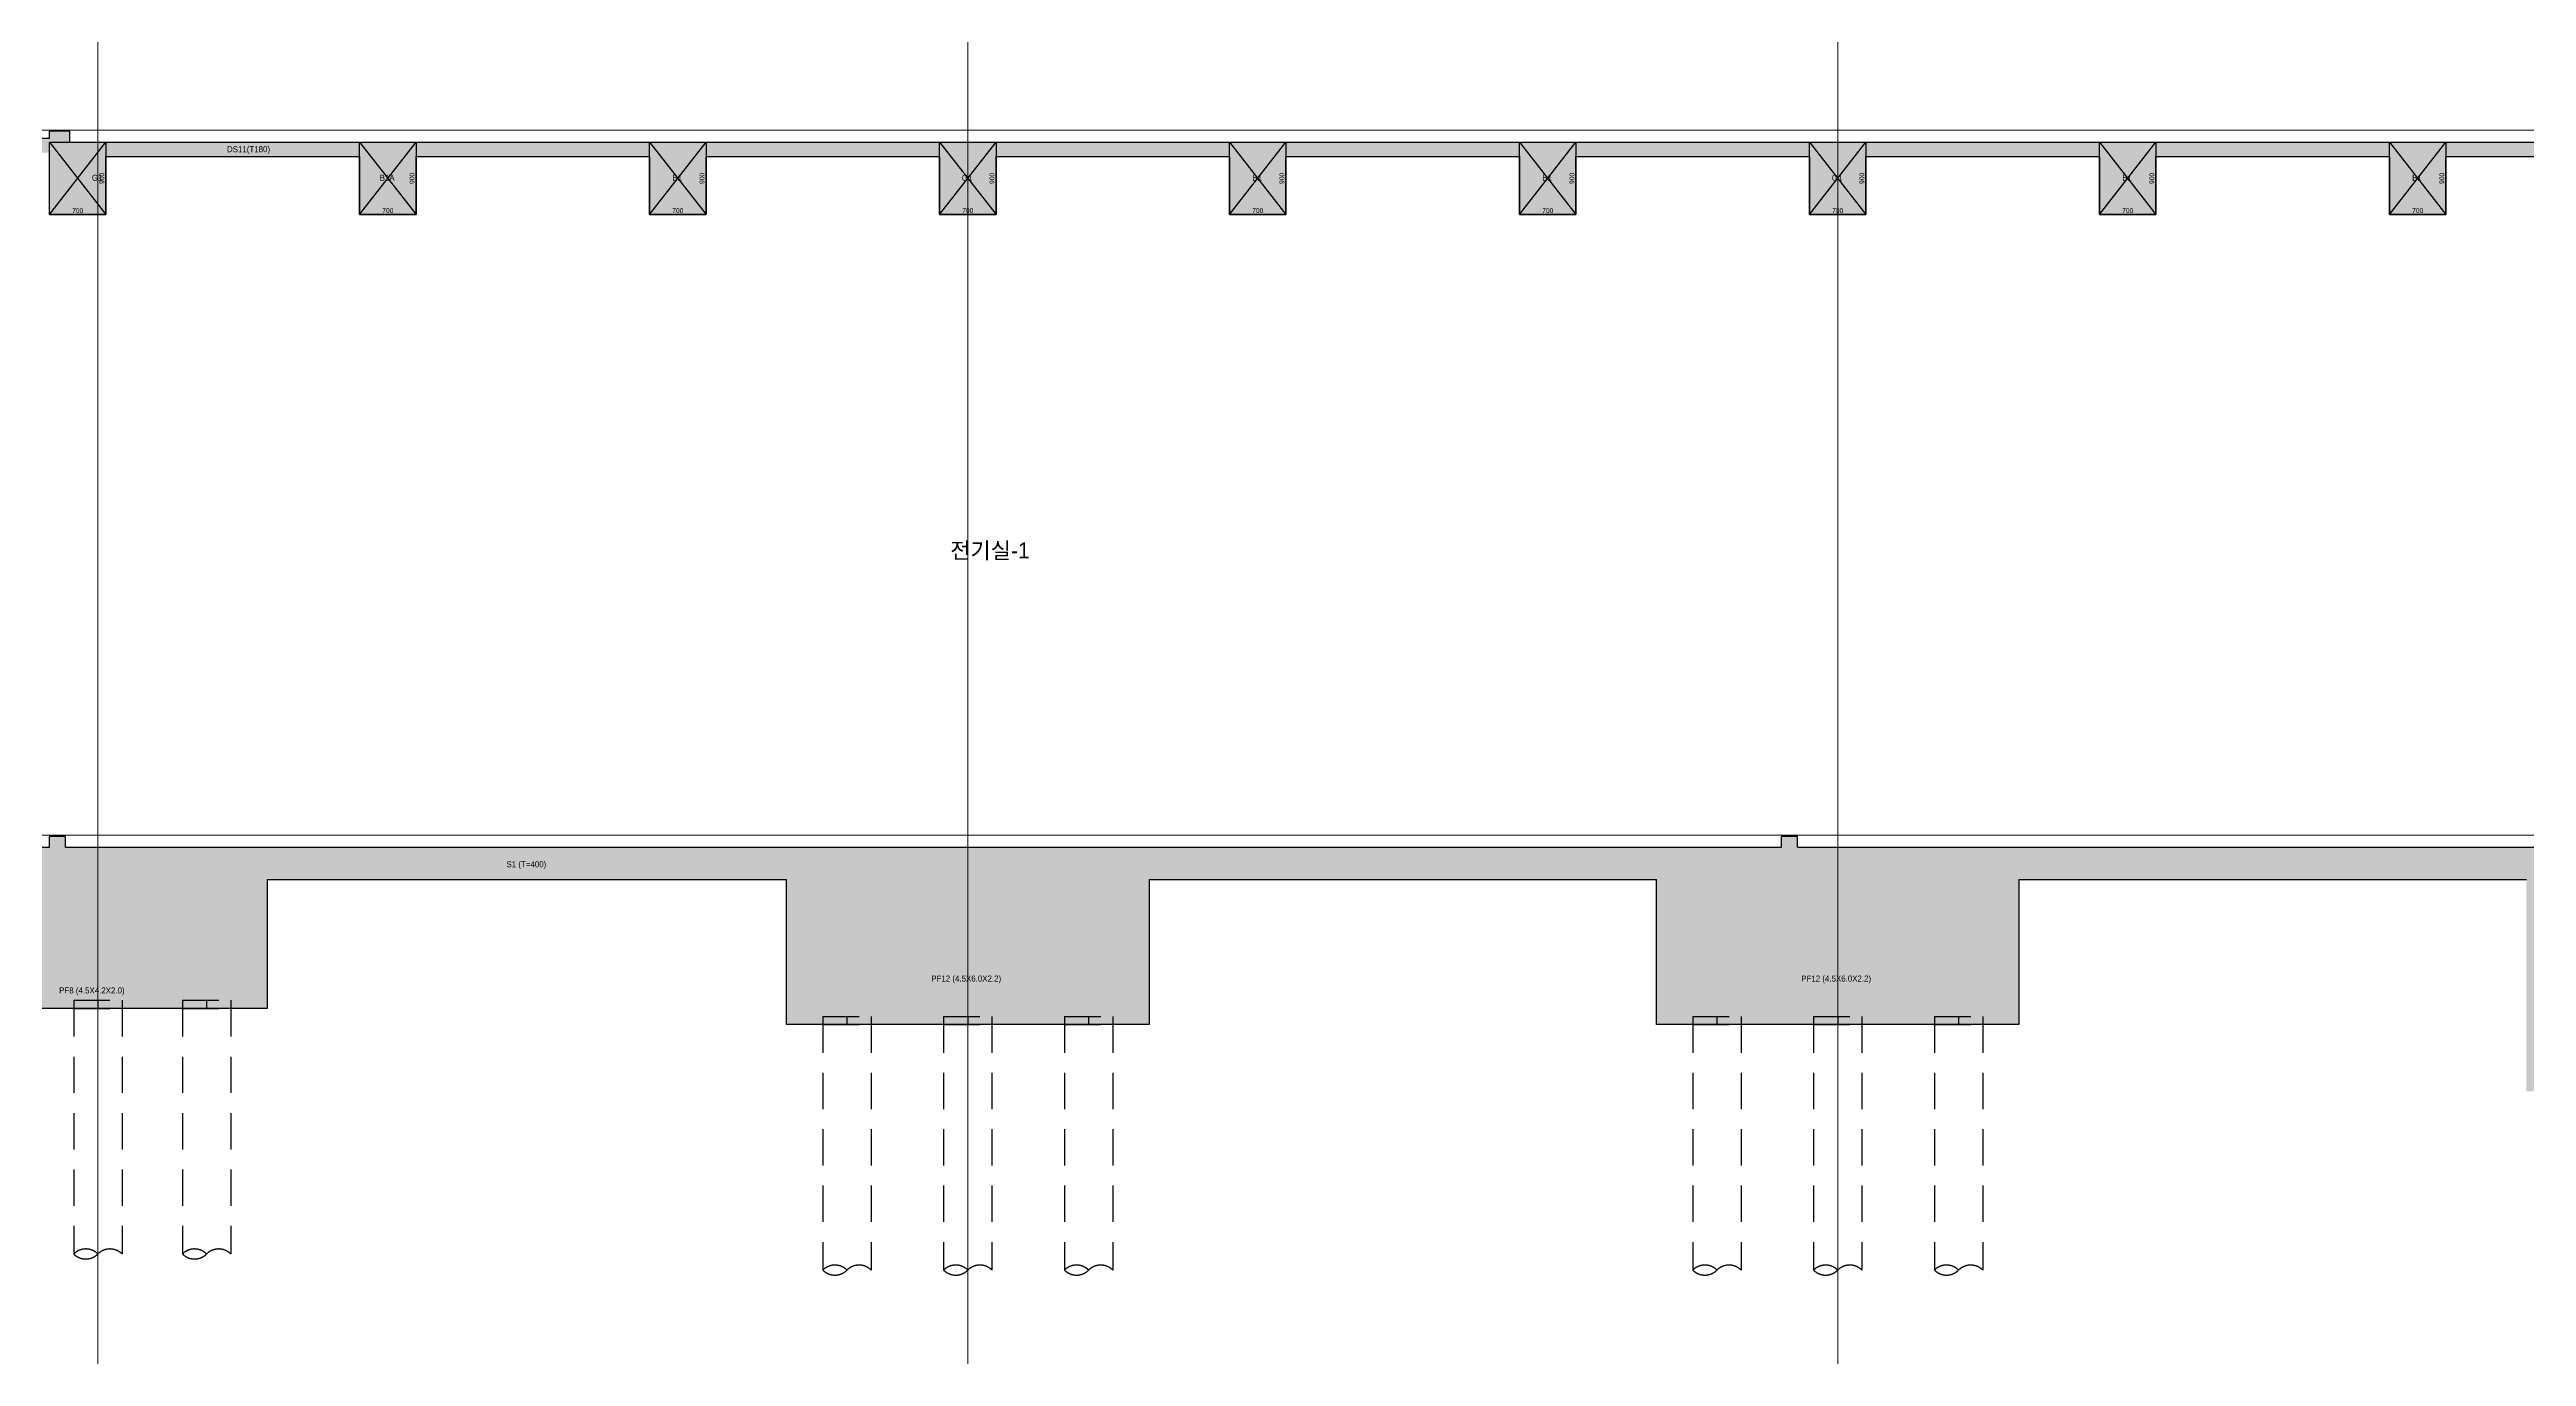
# Model space of a CAD drawing. Header units: millimetres. Extents: x 0 to 841000, y -242618 to -87908.
# Drawn here: x 294861 to 325611, y -207949 to -191731 of the extents above; entities that cross this region are included whole.
import ezdxf
from ezdxf.enums import TextEntityAlignment as Align

# ---------------------------------------------------------------- set-up
doc = ezdxf.new("R2010")
doc.units = ezdxf.units.MM
doc.header["$LTSCALE"] = 250
doc.linetypes.add('HID', pattern=[2.8, 1.8, -1])
doc.linetypes.add('HIDDEN', pattern=[9.525, 6.35, -3.175])
doc.layers.get('Defpoints').update_dxf_attribs({"color": 151})
for name, color, linetype in [('A-CON', 2, 'Continuous'), ('구조SOLID', 253, 'Continuous'), ('기초', 5, 'HIDDEN')]:
    doc.layers.add(name, color=color, linetype=linetype)
for name, color, linetype, plot in [('AS-HIDLINE', 205, 'Continuous', False), ('NO-TEXT', 150, 'Continuous', False), ('NOPLOT', 191, 'Continuous', False)]:
    doc.layers.add(name, color=color, linetype=linetype, plot=plot)
doc.layers.add('CEN', color=1, linetype='Continuous', lineweight=9)
doc.styles.add('Gdim', font='Dotum.ttf')
doc.dimstyles.new('G-Xdim', dxfattribs={"dimscale": 30, "dimtxt": 2, "dimasz": 1, "dimexe": 1.2, "dimexo": 1.2, "dimgap": 0, "dimtad": 1, "dimdec": 1, "dimdsep": 46, "dimlunit": 6, "dimtxsty": 'Gdim', "dimcen": 1, "dimse1": 1, "dimse2": 1, "dimsd1": 1, "dimsd2": 1, "dimclrd": 1, "dimclre": 1, "dimclrt": 256, "dimadec": 0, "dimazin": 0, "dimtfac": 1, "dimtdec": 1, "dimtix": 1, "dimtmove": 2, "dimatfit": 1, "dimfxl": 2, "dimtolj": 1, "dimlwd": -1, "dimlwe": -1, "dimarcsym": 0})

# ---------------------------------------------------------------- blocks, each defined once
blk = doc.blocks.new('*D611')
at = {"layer": 'Defpoints', "color": 0, "linetype": 'Continuous', "transparency": 16777216}
for p in [(-400, -900), (300, -880), (300, -900)]:
    blk.add_point(p, dxfattribs=at)
at = {"layer": 'AS-HIDLINE', "linetype": 'Continuous', "transparency": 16777216, "insert": (-50, -850), "char_height": 60, "attachment_point": 5, "style": 'Gdim'}
blk.add_mtext('\\A1;700', dxfattribs=at)
blk = doc.blocks.new('*D612')
at = {"layer": 'Defpoints', "color": 0, "linetype": 'Continuous', "transparency": 16777216}
for p in [(300, 0), (280, 0), (300, -900)]:
    blk.add_point(p, dxfattribs=at)
at = {"layer": 'AS-HIDLINE', "linetype": 'Continuous', "transparency": 16777216, "insert": (250, -450), "char_height": 60, "attachment_point": 5, "rotation": 90, "style": 'Gdim'}
blk.add_mtext('\\A1;900', dxfattribs=at)
blk = doc.blocks.new('*D561')
at = {"layer": 'Defpoints', "color": 0, "linetype": 'Continuous', "transparency": 16777216}
for p in [(-400, -900), (300, -880), (300, -900)]:
    blk.add_point(p, dxfattribs=at)
at = {"layer": 'AS-HIDLINE', "linetype": 'Continuous', "transparency": 16777216, "insert": (-50, -850), "char_height": 60, "attachment_point": 5, "style": 'Gdim'}
blk.add_mtext('\\A1;700', dxfattribs=at)
blk = doc.blocks.new('*D562')
at = {"layer": 'Defpoints', "color": 0, "linetype": 'Continuous', "transparency": 16777216}
for p in [(300, 0), (280, 0), (300, -900)]:
    blk.add_point(p, dxfattribs=at)
at = {"layer": 'AS-HIDLINE', "linetype": 'Continuous', "transparency": 16777216, "insert": (250, -450), "char_height": 60, "attachment_point": 5, "rotation": 90, "style": 'Gdim'}
blk.add_mtext('\\A1;900', dxfattribs=at)
blk = doc.blocks.new('*D563')
at = {"layer": 'Defpoints', "color": 0, "linetype": 'Continuous', "transparency": 16777216}
for p in [(-400, -900), (300, -880), (300, -900)]:
    blk.add_point(p, dxfattribs=at)
at = {"layer": 'AS-HIDLINE', "linetype": 'Continuous', "transparency": 16777216, "insert": (-50, -850), "char_height": 60, "attachment_point": 5, "style": 'Gdim'}
blk.add_mtext('\\A1;700', dxfattribs=at)
blk = doc.blocks.new('*D564')
at = {"layer": 'Defpoints', "color": 0, "linetype": 'Continuous', "transparency": 16777216}
for p in [(300, 0), (280, 0), (300, -900)]:
    blk.add_point(p, dxfattribs=at)
at = {"layer": 'AS-HIDLINE', "linetype": 'Continuous', "transparency": 16777216, "insert": (250, -450), "char_height": 60, "attachment_point": 5, "rotation": 90, "style": 'Gdim'}
blk.add_mtext('\\A1;900', dxfattribs=at)
blk = doc.blocks.new('*D605')
at = {"layer": 'Defpoints', "color": 0, "linetype": 'Continuous', "transparency": 16777216}
for p in [(-400, -900), (300, -880), (300, -900)]:
    blk.add_point(p, dxfattribs=at)
at = {"layer": 'AS-HIDLINE', "linetype": 'Continuous', "transparency": 16777216, "insert": (-50, -850), "char_height": 60, "attachment_point": 5, "style": 'Gdim'}
blk.add_mtext('\\A1;700', dxfattribs=at)
blk = doc.blocks.new('*D606')
at = {"layer": 'Defpoints', "color": 0, "linetype": 'Continuous', "transparency": 16777216}
for p in [(300, 0), (280, 0), (300, -900)]:
    blk.add_point(p, dxfattribs=at)
at = {"layer": 'AS-HIDLINE', "linetype": 'Continuous', "transparency": 16777216, "insert": (250, -450), "char_height": 60, "attachment_point": 5, "rotation": 90, "style": 'Gdim'}
blk.add_mtext('\\A1;900', dxfattribs=at)
blk = doc.blocks.new('*D607')
at = {"layer": 'Defpoints', "color": 0, "linetype": 'Continuous', "transparency": 16777216}
for p in [(-400, -900), (300, -880), (300, -900)]:
    blk.add_point(p, dxfattribs=at)
at = {"layer": 'AS-HIDLINE', "linetype": 'Continuous', "transparency": 16777216, "insert": (-50, -850), "char_height": 60, "attachment_point": 5, "style": 'Gdim'}
blk.add_mtext('\\A1;700', dxfattribs=at)
blk = doc.blocks.new('*D608')
at = {"layer": 'Defpoints', "color": 0, "linetype": 'Continuous', "transparency": 16777216}
for p in [(300, 0), (280, 0), (300, -900)]:
    blk.add_point(p, dxfattribs=at)
at = {"layer": 'AS-HIDLINE', "linetype": 'Continuous', "transparency": 16777216, "insert": (250, -450), "char_height": 60, "attachment_point": 5, "rotation": 90, "style": 'Gdim'}
blk.add_mtext('\\A1;900', dxfattribs=at)
blk = doc.blocks.new('*D597')
at = {"layer": 'Defpoints', "color": 0, "linetype": 'Continuous', "transparency": 16777216}
for p in [(-400, -900), (300, -880), (300, -900)]:
    blk.add_point(p, dxfattribs=at)
at = {"layer": 'AS-HIDLINE', "linetype": 'Continuous', "transparency": 16777216, "insert": (-50, -850), "char_height": 60, "attachment_point": 5, "style": 'Gdim'}
blk.add_mtext('\\A1;700', dxfattribs=at)
blk = doc.blocks.new('*D598')
at = {"layer": 'Defpoints', "color": 0, "linetype": 'Continuous', "transparency": 16777216}
for p in [(300, 0), (280, 0), (300, -900)]:
    blk.add_point(p, dxfattribs=at)
at = {"layer": 'AS-HIDLINE', "linetype": 'Continuous', "transparency": 16777216, "insert": (250, -450), "char_height": 60, "attachment_point": 5, "rotation": 90, "style": 'Gdim'}
blk.add_mtext('\\A1;900', dxfattribs=at)
blk = doc.blocks.new('*D599')
at = {"layer": 'Defpoints', "color": 0, "linetype": 'Continuous', "transparency": 16777216}
for p in [(-400, -900), (300, -880), (300, -900)]:
    blk.add_point(p, dxfattribs=at)
at = {"layer": 'AS-HIDLINE', "linetype": 'Continuous', "transparency": 16777216, "insert": (-50, -850), "char_height": 60, "attachment_point": 5, "style": 'Gdim'}
blk.add_mtext('\\A1;700', dxfattribs=at)
blk = doc.blocks.new('*D600')
at = {"layer": 'Defpoints', "color": 0, "linetype": 'Continuous', "transparency": 16777216}
for p in [(300, 0), (280, 0), (300, -900)]:
    blk.add_point(p, dxfattribs=at)
at = {"layer": 'AS-HIDLINE', "linetype": 'Continuous', "transparency": 16777216, "insert": (250, -450), "char_height": 60, "attachment_point": 5, "rotation": 90, "style": 'Gdim'}
blk.add_mtext('\\A1;900', dxfattribs=at)
blk = doc.blocks.new('*D601')
at = {"layer": 'Defpoints', "color": 0, "linetype": 'Continuous', "transparency": 16777216}
for p in [(-400, -900), (300, -880), (300, -900)]:
    blk.add_point(p, dxfattribs=at)
at = {"layer": 'AS-HIDLINE', "linetype": 'Continuous', "transparency": 16777216, "insert": (-50, -850), "char_height": 60, "attachment_point": 5, "style": 'Gdim'}
blk.add_mtext('\\A1;700', dxfattribs=at)
blk = doc.blocks.new('*D602')
at = {"layer": 'Defpoints', "color": 0, "linetype": 'Continuous', "transparency": 16777216}
for p in [(300, 0), (280, 0), (300, -900)]:
    blk.add_point(p, dxfattribs=at)
at = {"layer": 'AS-HIDLINE', "linetype": 'Continuous', "transparency": 16777216, "insert": (250, -450), "char_height": 60, "attachment_point": 5, "rotation": 90, "style": 'Gdim'}
blk.add_mtext('\\A1;900', dxfattribs=at)
blk = doc.blocks.new('*D591')
at = {"layer": 'Defpoints', "color": 0, "linetype": 'Continuous', "transparency": 16777216}
for p in [(-400, -900), (300, -880), (300, -900)]:
    blk.add_point(p, dxfattribs=at)
at = {"layer": 'AS-HIDLINE', "linetype": 'Continuous', "transparency": 16777216, "insert": (-50, -850), "char_height": 60, "attachment_point": 5, "style": 'Gdim'}
blk.add_mtext('\\A1;700', dxfattribs=at)
blk = doc.blocks.new('*D592')
at = {"layer": 'Defpoints', "color": 0, "linetype": 'Continuous', "transparency": 16777216}
for p in [(300, 0), (280, 0), (300, -900)]:
    blk.add_point(p, dxfattribs=at)
at = {"layer": 'AS-HIDLINE', "linetype": 'Continuous', "transparency": 16777216, "insert": (250, -450), "char_height": 60, "attachment_point": 5, "rotation": 90, "style": 'Gdim'}
blk.add_mtext('\\A1;900', dxfattribs=at)
blk = doc.blocks.new('파일')
at = {"layer": 'NOPLOT', "linetype": 'HID'}
blk.add_line((71, 790, 0), (671, 790, 0), dxfattribs=at)
at = {"layer": 'NOPLOT'}
blk.add_line((371, 890, 0), (371, 790, 0), dxfattribs=at)
at = {"layer": '기초', "linetype": 'HID'}
for p, q in [((71, 890, 0), (671, 890, 0)), ((71, 890, 0), (71, -2258, 0)), ((671, 890, 0), (671, -2258, 0))]:
    blk.add_line(p, q, dxfattribs=at)
for centre, start, end in [((221, -2408, 0), 45, 135), ((221, -2108, 0), 225, 315), ((521, -2408, 0), 45, 135)]:
    blk.add_arc(centre, 212, start, end, dxfattribs=at)
blk = doc.blocks.new('*U253')
at = {"layer": 'AS-HIDLINE', "linetype": 'Continuous'}
for p, q in [((-400, -900), (300, 0)), ((-400, 0), (300, -900))]:
    blk.add_line(p, q, dxfattribs=at)
blk.add_lwpolyline([(-400, -900), (-400, 0), (300, 0), (300, -900)], close=True, dxfattribs=at)
dim = blk.add_linear_dim(base=(280.13, 0), p1=(300, -900), p2=(300, 0), angle=90, dimstyle='G-Xdim', override={"dimtxsty": 'Gdim'}, dxfattribs=at)
dim.commit()
dim.dimension.update_dxf_attribs({"geometry": '*D612', "text_midpoint": (250.09, -450)})
dim = blk.add_linear_dim(base=(300, -880.06), p1=(-400, -900), p2=(300, -900), dimstyle='G-Xdim', override={"dimtxsty": 'Gdim'}, dxfattribs=at)
dim.commit()
dim.dimension.update_dxf_attribs({"geometry": '*D611', "text_midpoint": (-50, -850.02)})
blk = doc.blocks.new('*U228')
at = {"layer": 'AS-HIDLINE', "linetype": 'Continuous'}
for p, q in [((-400, -900), (300, 0)), ((-400, 0), (300, -900))]:
    blk.add_line(p, q, dxfattribs=at)
blk.add_lwpolyline([(-400, -900), (-400, 0), (300, 0), (300, -900)], close=True, dxfattribs=at)
dim = blk.add_linear_dim(base=(280.13, 0), p1=(300, -900), p2=(300, 0), angle=90, dimstyle='G-Xdim', override={"dimtxsty": 'Gdim'}, dxfattribs=at)
dim.commit()
dim.dimension.update_dxf_attribs({"geometry": '*D562', "text_midpoint": (250.09, -450)})
dim = blk.add_linear_dim(base=(300, -880.06), p1=(-400, -900), p2=(300, -900), dimstyle='G-Xdim', override={"dimtxsty": 'Gdim'}, dxfattribs=at)
dim.commit()
dim.dimension.update_dxf_attribs({"geometry": '*D561', "text_midpoint": (-50, -850.02)})
blk = doc.blocks.new('*U229')
at = {"layer": 'AS-HIDLINE', "linetype": 'Continuous'}
for p, q in [((-400, -900), (300, 0)), ((-400, 0), (300, -900))]:
    blk.add_line(p, q, dxfattribs=at)
blk.add_lwpolyline([(-400, -900), (-400, 0), (300, 0), (300, -900)], close=True, dxfattribs=at)
dim = blk.add_linear_dim(base=(280.13, 0), p1=(300, -900), p2=(300, 0), angle=90, dimstyle='G-Xdim', override={"dimtxsty": 'Gdim'}, dxfattribs=at)
dim.commit()
dim.dimension.update_dxf_attribs({"geometry": '*D564', "text_midpoint": (250.09, -450)})
dim = blk.add_linear_dim(base=(300, -880.06), p1=(-400, -900), p2=(300, -900), dimstyle='G-Xdim', override={"dimtxsty": 'Gdim'}, dxfattribs=at)
dim.commit()
dim.dimension.update_dxf_attribs({"geometry": '*D563', "text_midpoint": (-50, -850.02)})
blk = doc.blocks.new('*U250')
at = {"layer": 'AS-HIDLINE', "linetype": 'Continuous'}
for p, q in [((-400, -900), (300, 0)), ((-400, 0), (300, -900))]:
    blk.add_line(p, q, dxfattribs=at)
blk.add_lwpolyline([(-400, -900), (-400, 0), (300, 0), (300, -900)], close=True, dxfattribs=at)
dim = blk.add_linear_dim(base=(280.13, 0), p1=(300, -900), p2=(300, 0), angle=90, dimstyle='G-Xdim', override={"dimtxsty": 'Gdim'}, dxfattribs=at)
dim.commit()
dim.dimension.update_dxf_attribs({"geometry": '*D606', "text_midpoint": (250.09, -450)})
dim = blk.add_linear_dim(base=(300, -880.06), p1=(-400, -900), p2=(300, -900), dimstyle='G-Xdim', override={"dimtxsty": 'Gdim'}, dxfattribs=at)
dim.commit()
dim.dimension.update_dxf_attribs({"geometry": '*D605', "text_midpoint": (-50, -850.02)})
blk = doc.blocks.new('*U251')
at = {"layer": 'AS-HIDLINE', "linetype": 'Continuous'}
for p, q in [((-400, -900), (300, 0)), ((-400, 0), (300, -900))]:
    blk.add_line(p, q, dxfattribs=at)
blk.add_lwpolyline([(-400, -900), (-400, 0), (300, 0), (300, -900)], close=True, dxfattribs=at)
dim = blk.add_linear_dim(base=(280.13, 0), p1=(300, -900), p2=(300, 0), angle=90, dimstyle='G-Xdim', override={"dimtxsty": 'Gdim'}, dxfattribs=at)
dim.commit()
dim.dimension.update_dxf_attribs({"geometry": '*D608', "text_midpoint": (250.09, -450)})
dim = blk.add_linear_dim(base=(300, -880.06), p1=(-400, -900), p2=(300, -900), dimstyle='G-Xdim', override={"dimtxsty": 'Gdim'}, dxfattribs=at)
dim.commit()
dim.dimension.update_dxf_attribs({"geometry": '*D607', "text_midpoint": (-50, -850.02)})
blk = doc.blocks.new('*U246')
at = {"layer": 'AS-HIDLINE', "linetype": 'Continuous'}
for p, q in [((-400, -900), (300, 0)), ((-400, 0), (300, -900))]:
    blk.add_line(p, q, dxfattribs=at)
blk.add_lwpolyline([(-400, -900), (-400, 0), (300, 0), (300, -900)], close=True, dxfattribs=at)
dim = blk.add_linear_dim(base=(280.13, 0), p1=(300, -900), p2=(300, 0), angle=90, dimstyle='G-Xdim', override={"dimtxsty": 'Gdim'}, dxfattribs=at)
dim.commit()
dim.dimension.update_dxf_attribs({"geometry": '*D598', "text_midpoint": (250.09, -450)})
dim = blk.add_linear_dim(base=(300, -880.06), p1=(-400, -900), p2=(300, -900), dimstyle='G-Xdim', override={"dimtxsty": 'Gdim'}, dxfattribs=at)
dim.commit()
dim.dimension.update_dxf_attribs({"geometry": '*D597', "text_midpoint": (-50, -850.02)})
blk = doc.blocks.new('*U247')
at = {"layer": 'AS-HIDLINE', "linetype": 'Continuous'}
for p, q in [((-400, -900), (300, 0)), ((-400, 0), (300, -900))]:
    blk.add_line(p, q, dxfattribs=at)
blk.add_lwpolyline([(-400, -900), (-400, 0), (300, 0), (300, -900)], close=True, dxfattribs=at)
dim = blk.add_linear_dim(base=(280.13, 0), p1=(300, -900), p2=(300, 0), angle=90, dimstyle='G-Xdim', override={"dimtxsty": 'Gdim'}, dxfattribs=at)
dim.commit()
dim.dimension.update_dxf_attribs({"geometry": '*D600', "text_midpoint": (250.09, -450)})
dim = blk.add_linear_dim(base=(300, -880.06), p1=(-400, -900), p2=(300, -900), dimstyle='G-Xdim', override={"dimtxsty": 'Gdim'}, dxfattribs=at)
dim.commit()
dim.dimension.update_dxf_attribs({"geometry": '*D599', "text_midpoint": (-50, -850.02)})
blk = doc.blocks.new('*U248')
at = {"layer": 'AS-HIDLINE', "linetype": 'Continuous'}
for p, q in [((-400, -900), (300, 0)), ((-400, 0), (300, -900))]:
    blk.add_line(p, q, dxfattribs=at)
blk.add_lwpolyline([(-400, -900), (-400, 0), (300, 0), (300, -900)], close=True, dxfattribs=at)
dim = blk.add_linear_dim(base=(280.13, 0), p1=(300, -900), p2=(300, 0), angle=90, dimstyle='G-Xdim', override={"dimtxsty": 'Gdim'}, dxfattribs=at)
dim.commit()
dim.dimension.update_dxf_attribs({"geometry": '*D602', "text_midpoint": (250.09, -450)})
dim = blk.add_linear_dim(base=(300, -880.06), p1=(-400, -900), p2=(300, -900), dimstyle='G-Xdim', override={"dimtxsty": 'Gdim'}, dxfattribs=at)
dim.commit()
dim.dimension.update_dxf_attribs({"geometry": '*D601', "text_midpoint": (-50, -850.02)})
blk = doc.blocks.new('*U243')
at = {"layer": 'AS-HIDLINE', "linetype": 'Continuous'}
for p, q in [((-400, -900), (300, 0)), ((-400, 0), (300, -900))]:
    blk.add_line(p, q, dxfattribs=at)
blk.add_lwpolyline([(-400, -900), (-400, 0), (300, 0), (300, -900)], close=True, dxfattribs=at)
dim = blk.add_linear_dim(base=(280.13, 0), p1=(300, -900), p2=(300, 0), angle=90, dimstyle='G-Xdim', override={"dimtxsty": 'Gdim'}, dxfattribs=at)
dim.commit()
dim.dimension.update_dxf_attribs({"geometry": '*D592', "text_midpoint": (250.09, -450)})
dim = blk.add_linear_dim(base=(300, -880.06), p1=(-400, -900), p2=(300, -900), dimstyle='G-Xdim', override={"dimtxsty": 'Gdim'}, dxfattribs=at)
dim.commit()
dim.dimension.update_dxf_attribs({"geometry": '*D591', "text_midpoint": (-50, -850.02)})

msp = doc.modelspace()

# ---------------------------------------------------------------- hatches: boundary and pattern name
at = {"layer": '구조SOLID'}
h = msp.add_hatch(color=256, dxfattribs=at)
h.dxf.hatch_style = 1
h.paths.add_polyline_path([(370260.662, -155379.484), (370060.662, -155379.484), (370060.662, -155259.484), (370260.662, -155229.484), (370260.662, -154479.481), (370460.662, -154479.481), (370460.662, -202279.481), (371810.661, -202279.481), (371810.661, -203779.481), (368810.661, -203779.481), (368810.661, -202279.481), (369860.662, -202279.481), (369860.662, -202029.481), (364160.662, -202029.481), (364160.662, -202529.481), (363560.662, -202529.481), (363560.662, -202029.481), (362360.662, -202029.481), (362360.662, -203629.481), (358160.662, -203629.481), (358160.662, -202029.481), (351710.662, -202029.481), (351710.662, -204659.481), (347210.662, -204659.481), (347210.662, -202029.481), (340910.662, -202029.481), (340910.662, -204659.481), (336410.662, -204659.481), (336410.662, -202029.481), (330110.662, -202029.481), (330110.662, -204659.481), (325610.662, -204659.481), (325610.662, -202029.481), (319310.662, -202029.481), (319310.662, -203829.481), (314810.662, -203829.481), (314810.662, -202029.481), (308510.662, -202029.481), (308510.662, -203829.481), (304010.662, -203829.481), (304010.662, -202029.481), (297560.662, -202029.481), (297560.662, -203629.481), (293360.662, -203629.481), (293360.662, -203129.481), (286910.662, -203129.481), (286910.662, -204029.481), (283910.662, -204029.481), (283910.662, -202529.481), (285260.662, -202529.481), (285260.662, -154479.481), (285460.662, -154479.481), (285460.662, -155529.484), (285660.662, -155559.484), (285660.662, -155679.484), (285460.662, -155679.484), (285460.662, -156279.481), (287960.662, -156279.481), (287960.662, -155679.484), (287660.662, -155679.484), (287660.662, -155559.484), (287960.662, -155514.484), (287960.662, -152929.481), (288260.662, -152929.481), (288260.662, -153479.481), (288460.662, -153479.481), (288460.662, -153629.481), (288260.662, -153629.481), (288260.662, -192829.481), (291560.662, -192829.481), (291560.662, -192644.481), (291860.662, -192644.481), (291860.662, -192829.481), (294860.662, -192829.481), (294860.662, -192744.481), (295110.662, -192744.481), (295110.662, -192879.481), (360610.662, -192879.481), (360610.662, -192744.481), (360860.662, -192744.481), (360860.662, -192829.481), (363860.662, -192829.481), (363860.662, -192644.481), (364060.662, -192644.481), (364060.662, -192829.481), (370160.662, -192829.481), (370160.662, -184929.481), (369960.662, -184929.481), (369960.662, -183979.481), (367210.662, -183979.481), (367210.662, -184429.481), (366810.662, -184429.481), (366810.662, -183979.481), (364160.662, -183979.481), (364160.662, -185129.481), (363560.662, -185129.481), (363560.662, -184009.481), (360860.662, -184009.481), (360860.662, -185129.481), (360860.662, -190314.481), (360610.662, -190314.481), (360610.662, -185129.481), (360160.662, -185129.481), (360160.662, -184009.481), (357010.662, -184009.481), (357010.662, -184729.481), (356310.662, -184729.481), (356310.662, -184009.481), (353410.662, -184009.481), (353410.662, -184729.481), (352710.662, -184729.481), (352710.662, -184009.481), (349810.662, -184009.481), (349810.662, -184729.481), (349110.662, -184729.481), (349110.662, -184009.481), (346210.662, -184009.481), (346210.662, -184729.481), (345510.662, -184729.481), (345510.662, -184009.481), (342610.662, -184009.481), (342610.662, -184729.481), (341910.662, -184729.481), (341910.662, -184009.481), (339010.662, -184009.481), (339010.662, -184729.481), (338310.662, -184729.481), (338310.662, -184009.481), (335410.662, -184009.481), (335410.662, -184729.481), (334710.662, -184729.481), (334710.662, -184009.481), (331810.662, -184009.481), (331810.662, -184729.481), (331110.662, -184729.481), (331110.662, -184009.481), (328210.662, -184009.481), (328210.662, -184729.481), (327510.662, -184729.481), (327510.662, -184009.481), (324610.662, -184009.481), (324610.662, -184729.481), (323910.662, -184729.481), (323910.662, -184009.481), (321010.662, -184009.481), (321010.662, -184729.481), (320310.662, -184729.481), (320310.662, -184009.481), (317410.662, -184009.481), (317410.662, -184729.481), (316710.662, -184729.481), (316710.662, -184009.481), (313810.662, -184009.481), (313810.662, -184729.481), (313110.662, -184729.481), (313110.662, -184009.481), (310210.662, -184009.481), (310210.662, -184729.481), (309510.662, -184729.481), (309510.662, -184009.481), (306610.662, -184009.481), (306610.662, -184729.481), (305910.662, -184729.481), (305910.662, -184009.481), (303010.662, -184009.481), (303010.662, -184729.481), (302310.662, -184729.481), (302310.662, -184009.481), (299410.662, -184009.481), (299410.662, -184729.481), (298710.662, -184729.481), (298710.662, -184009.481), (295560.662, -184009.481), (295560.662, -185129.481), (295110.662, -185129.481), (295110.662, -190314.481), (294860.662, -190314.481), (294860.662, -184009.481), (292160.662, -184009.481), (292160.662, -185129.481), (291860.662, -185129.481), (291860.662, -190514.481), (291560.662, -190514.481), (291560.662, -183644.481), (291860.662, -183644.481), (291860.662, -183829.481), (294860.662, -183829.481), (294860.662, -183744.481), (295060.662, -183744.481), (295060.662, -183829.481), (360660.662, -183829.481), (360660.662, -183744.481), (360860.662, -183744.481), (360860.662, -183829.481), (363860.662, -183829.481), (363860.662, -183644.481), (364060.662, -183644.481), (364060.662, -183829.481), (370160.662, -183829.481), (370160.662, -177429.481), (369960.662, -177429.481), (369960.662, -176479.481), (367210.662, -176479.481), (367210.662, -176929.481), (366810.662, -176929.481), (366810.662, -176479.481), (364160.662, -176479.481), (364160.662, -177429.481), (363560.662, -177429.481), (363560.662, -176509.481), (360610.662, -176509.481), (360610.662, -177429.481), (359910.662, -177429.481), (359910.662, -176509.481), (357010.662, -176509.481), (357010.662, -177429.481), (356310.662, -177429.481), (356310.662, -176509.481), (353410.662, -176509.481), (353410.662, -177429.481), (352710.662, -177429.481), (352710.662, -176509.481), (349810.662, -176509.481), (349810.662, -177429.481), (349110.662, -177429.481), (349110.662, -176509.481), (346210.662, -176509.481), (346210.662, -177429.481), (345510.662, -177429.481), (345510.662, -176509.481), (342610.662, -176509.481), (342610.662, -177429.481), (341910.662, -177429.481), (341910.662, -176509.481), (339010.662, -176509.481), (339010.662, -177429.481), (338310.662, -177429.481), (338310.662, -176509.481), (335410.662, -176509.481), (335410.662, -177429.481), (334710.662, -177429.481), (334710.662, -176509.481), (331810.662, -176509.481), (331810.662, -177429.481), (331110.662, -177429.481), (331110.662, -176509.481), (328210.662, -176509.481), (328210.662, -177429.481), (327510.662, -177429.481), (327510.662, -176509.481), (324610.662, -176509.481), (324610.662, -177429.481), (323910.662, -177429.481), (323910.662, -176509.481), (321010.662, -176509.481), (321010.662, -177429.481), (320310.662, -177429.481), (320310.662, -176509.481), (317410.662, -176509.481), (317410.662, -177429.481), (316710.662, -177429.481), (316710.662, -176509.481), (313810.662, -176509.481), (313810.662, -177429.481), (313110.662, -177429.481), (313110.662, -176509.481), (310210.662, -176509.481), (310210.662, -177429.481), (309510.662, -177429.481), (309510.662, -176509.481), (306610.662, -176509.481), (306610.662, -177429.481), (305910.662, -177429.481), (305910.662, -176509.481), (303010.662, -176509.481), (303010.662, -177429.481), (302310.662, -177429.481), (302310.662, -176509.481), (299410.662, -176509.481), (299410.662, -177429.481), (298710.662, -177429.481), (298710.662, -176509.481), (295810.662, -176509.481), (295810.662, -177429.481), (295110.662, -177429.481), (295110.662, -176509.481), (292160.662, -176509.481), (292160.662, -177429.481), (291860.662, -177429.481), (291860.662, -181514.481), (291560.662, -181514.481), (291560.662, -176144.481), (291860.662, -176144.481), (291860.662, -176329.481), (294860.662, -176329.481), (294860.662, -176244.481), (295060.662, -176244.481), (295060.662, -176329.481), (360660.662, -176329.481), (360660.662, -176244.481), (360860.662, -176244.481), (360860.662, -176329.481), (363860.662, -176329.481), (363860.662, -176144.481), (364060.662, -176144.481), (364060.662, -176329.481), (370160.662, -176329.481), (370160.662, -170429.481), (369960.662, -170429.481), (369960.662, -169479.481), (364160.662, -169479.481), (364160.662, -170429.481), (363560.662, -170429.481), (363560.662, -169509.481), (360610.662, -169509.481), (360610.662, -170429.481), (359910.662, -170429.481), (359910.662, -169509.481), (357010.662, -169509.481), (357010.662, -170429.481), (356310.662, -170429.481), (356310.662, -169509.481), (353410.662, -169509.481), (353410.662, -170429.481), (352710.662, -170429.481), (352710.662, -169509.481), (349810.662, -169509.481), (349810.662, -170429.481), (349110.662, -170429.481), (349110.662, -169509.481), (346210.662, -169509.481), (346210.662, -170429.481), (345510.662, -170429.481), (345510.662, -169509.481), (342610.662, -169509.481), (342610.662, -170429.481), (341910.662, -170429.481), (341910.662, -169509.481), (339010.662, -169509.481), (339010.662, -170429.481), (338310.662, -170429.481), (338310.662, -169509.481), (335410.662, -169509.481), (335410.662, -170429.481), (334710.662, -170429.481), (334710.662, -169509.481), (331810.662, -169509.481), (331810.662, -170429.481), (331110.662, -170429.481), (331110.662, -169509.481), (328210.662, -169509.481), (328210.662, -170429.481), (327510.662, -170429.481), (327510.662, -169509.481), (324610.662, -169509.481), (324610.662, -170429.481), (323910.662, -170429.481), (323910.662, -169509.481), (321010.662, -169509.481), (321010.662, -170429.481), (320310.662, -170429.481), (320310.662, -169509.481), (317410.662, -169509.481), (317410.662, -170429.481), (316710.662, -170429.481), (316710.662, -169509.481), (313810.662, -169509.481), (313810.662, -170429.481), (313110.662, -170429.481), (313110.662, -169509.481), (310210.662, -169509.481), (310210.662, -170429.481), (309510.662, -170429.481), (309510.662, -169509.481), (306610.662, -169509.481), (306610.662, -170429.481), (305910.662, -170429.481), (305910.662, -169509.481), (303010.662, -169509.481), (303010.662, -170429.481), (302310.662, -170429.481), (302310.662, -169509.481), (299410.662, -169509.481), (299410.662, -170429.481), (298710.662, -170429.481), (298710.662, -169509.481), (295810.662, -169509.481), (295810.662, -170429.481), (295110.662, -170429.481), (295110.662, -169509.481), (292160.662, -169509.481), (292160.662, -170429.481), (291860.662, -170429.481), (291860.662, -174014.481), (291560.662, -174014.481), (291560.662, -169144.481), (291860.662, -169144.481), (291860.662, -169329.481), (294860.662, -169329.481), (294860.662, -169244.481), (295060.662, -169244.481), (295060.662, -169329.481), (360660.662, -169329.481), (360660.662, -169244.481), (360860.662, -169244.481), (360860.662, -169329.481), (363860.662, -169329.481), (363860.662, -169144.481), (364060.662, -169144.481), (364060.662, -169329.481), (370160.662, -169329.481), (370160.662, -162429.481), (369960.662, -162429.481), (369960.662, -161479.481), (367210.662, -161479.481), (367210.662, -161929.481), (366810.662, -161929.481), (366810.662, -161479.481), (364060.662, -161479.481), (364060.662, -162629.481), (363460.662, -162629.481), (363460.662, -161709.481), (360660.662, -161709.481), (360660.662, -162629.481), (359860.662, -162629.481), (359860.662, -161709.481), (357060.662, -161709.481), (357060.662, -162629.481), (356260.662, -162629.481), (356260.662, -161709.481), (353460.662, -161709.481), (353460.662, -162629.481), (352660.662, -162629.481), (352660.662, -161709.481), (349860.662, -161709.481), (349860.662, -162629.481), (349060.662, -162629.481), (349060.662, -161709.481), (346260.662, -161709.481), (346260.662, -162629.481), (345460.662, -162629.481), (345460.662, -161709.481), (342660.662, -161709.481), (342660.662, -162629.481), (341860.662, -162629.481), (341860.662, -161709.481), (339060.662, -161709.481), (339060.662, -162629.481), (338260.662, -162629.481), (338260.662, -161709.481), (335460.662, -161709.481), (335460.662, -162629.481), (334660.662, -162629.481), (334660.662, -161709.481), (331860.662, -161709.481), (331860.662, -162629.481), (331060.662, -162629.481), (331060.662, -161709.481), (328260.662, -161709.481), (328260.662, -162629.481), (327460.662, -162629.481), (327460.662, -161709.481), (324660.662, -161709.481), (324660.662, -162629.481), (323860.662, -162629.481), (323860.662, -161709.481), (321060.662, -161709.481), (321060.662, -162629.481), (320260.662, -162629.481), (320260.662, -161709.481), (317460.662, -161709.481), (317460.662, -162629.481), (316660.662, -162629.481), (316660.662, -161709.481), (313860.662, -161709.481), (313860.662, -162629.481), (313060.662, -162629.481), (313060.662, -161709.481), (310260.662, -161709.481), (310260.662, -162629.481), (309460.662, -162629.481), (309460.662, -161709.481), (306660.662, -161709.481), (306660.662, -162629.481), (305860.662, -162629.481), (305860.662, -161709.481), (303060.662, -161709.481), (303060.662, -162629.481), (302260.662, -162629.481), (302260.662, -161709.481), (299460.662, -161709.481), (299460.662, -162629.481), (298660.662, -162629.481), (298660.662, -161709.481), (295860.662, -161709.481), (295860.662, -162629.481), (295060.662, -162629.481), (295060.662, -161709.481), (292160.662, -161709.481), (292160.662, -162629.481), (291860.662, -162629.481), (291860.662, -167014.481), (291560.662, -167014.481), (291560.662, -160929.481), (291860.662, -160929.481), (292160.662, -160959.481), (292160.662, -161079.481), (292130.662, -161079.481), (291860.662, -161079.481), (291860.662, -161529.481), (363860.662, -161529.481), (363860.662, -161079.481), (363560.662, -161079.481), (363560.662, -160959.481), (363860.662, -160929.481), (364060.662, -160929.481), (364060.662, -161329.481), (370160.662, -161329.481), (370160.662, -156679.481), (369960.662, -156679.481), (369960.662, -156129.481), (367260.662, -156129.481), (367260.662, -156679.481), (366760.662, -156679.481), (366760.662, -156129.481), (364360.662, -156129.481), (364360.662, -156679.481), (364060.662, -156679.481), (364060.662, -158799.481), (363860.662, -158799.481), (363860.662, -155229.484), (364060.662, -155229.484), (364260.662, -155259.484), (364260.662, -155379.484), (364060.662, -155379.484), (364060.662, -155979.481), (370260.662, -155979.481)])
h.paths.add_polyline_path([(316560.662, -201629.481), (316560.662, -201494.481), (316360.662, -201494.481), (316360.662, -201629.481), (295060.662, -201629.481), (295060.662, -201494.481), (294860.662, -201494.481), (294860.662, -201629.481), (291860.662, -201629.481), (291860.662, -193929.481), (292160.662, -193929.481), (292160.662, -193009.481), (294860.662, -193009.481), (294860.662, -193779.481), (295560.662, -193779.481), (295560.662, -193059.481), (298710.662, -193059.481), (298710.662, -193779.481), (299410.662, -193779.481), (299410.662, -193059.481), (302310.662, -193059.481), (302310.662, -193779.481), (303010.662, -193779.481), (303010.662, -193059.481), (305910.662, -193059.481), (305910.662, -193779.481), (306610.662, -193779.481), (306610.662, -193059.481), (309510.662, -193059.481), (309510.662, -193779.481), (310210.662, -193779.481), (310210.662, -193059.481), (313110.662, -193059.481), (313110.662, -193779.481), (313810.662, -193779.481), (313810.662, -193059.481), (316710.662, -193059.481), (316710.662, -193779.481), (317410.662, -193779.481), (317410.662, -193059.481), (320310.662, -193059.481), (320310.662, -193779.481), (321010.662, -193779.481), (321010.662, -193059.481), (323910.662, -193059.481), (323910.662, -193779.481), (324610.662, -193779.481), (324610.662, -193059.481), (327510.662, -193059.481), (327510.662, -193779.481), (328210.662, -193779.481), (328210.662, -193059.481), (331110.662, -193059.481), (331110.662, -193779.481), (331810.662, -193779.481), (331810.662, -193059.481), (334710.662, -193059.481), (334710.662, -193779.481), (335410.662, -193779.481), (335410.662, -193059.481), (338310.662, -193059.481), (338310.662, -193779.481), (339010.662, -193779.481), (339010.662, -193059.481), (341910.662, -193059.481), (341910.662, -193779.481), (342610.662, -193779.481), (342610.662, -193059.481), (345510.662, -193059.481), (345510.662, -193779.481), (346210.662, -193779.481), (346210.662, -193059.481), (349110.662, -193059.481), (349110.662, -193779.481), (349810.662, -193779.481), (349810.662, -193059.481), (352710.662, -193059.481), (352710.662, -193779.481), (353410.662, -193779.481), (353410.662, -193059.481), (356310.662, -193059.481), (356310.662, -193779.481), (357010.662, -193779.481), (357010.662, -193059.481), (360160.662, -193059.481), (360160.662, -193779.481), (360860.662, -193779.481), (360860.662, -193009.481), (363560.662, -193009.481), (363560.662, -193929.481), (364160.662, -193929.481), (364160.662, -192979.481), (366760.662, -192979.481), (366760.662, -193729.481), (367260.662, -193729.481), (367260.662, -192979.481), (369960.662, -192979.481), (369960.662, -193929.481), (370160.662, -193929.481), (370160.662, -201629.481), (364060.662, -201629.481), (364060.662, -201394.481), (363860.662, -201394.481), (363860.662, -201629.481), (345960.662, -201629.481), (345960.662, -201494.481), (345760.662, -201494.481), (345760.662, -201629.481)], flags=16)
h.paths.add_polyline_path([(291560.662, -201629.481), (288260.662, -201629.481), (288260.662, -192979.481), (291560.662, -192979.481)], flags=16)
h.paths.add_polyline_path([(287960.662, -201629.481), (285560.662, -201629.481), (285560.662, -193929.481), (285860.662, -193929.481), (285860.662, -192979.481), (287960.662, -192979.481)], flags=16)
h.paths.add_polyline_path([(287960.662, -192829.481), (285560.662, -192829.481), (285560.662, -185129.481), (285860.662, -185129.481), (285860.662, -183979.481), (287960.662, -183979.481)], flags=16)
h.paths.add_polyline_path([(287960.662, -183829.481), (285560.662, -183829.481), (285560.662, -177429.481), (285860.662, -177429.481), (285860.662, -176479.481), (287960.662, -176479.481)], flags=16)
h.paths.add_polyline_path([(287960.662, -176329.481), (285560.662, -176329.481), (285560.662, -170429.481), (285860.662, -170429.481), (285860.662, -169479.481), (287960.662, -169479.481)], flags=16)
h.paths.add_polyline_path([(287960.662, -169329.481), (285560.662, -169329.481), (285560.662, -162429.481), (285860.662, -162429.481), (285860.662, -161479.481), (287960.662, -161479.481)], flags=16)
h.paths.add_polyline_path([(287960.662, -161329.481), (285560.662, -161329.481), (285560.662, -156979.481), (285760.662, -156979.481), (285760.662, -156429.481), (287960.662, -156429.481)], flags=16)

# ---------------------------------------------------------------- linework, layer by layer
at = {"layer": 'A-CON'}
for p, q in [((294860.662, -192829.481), (294860.662, -192744.481)), ((295110.662, -192744.481), (294860.662, -192744.481)), ((295110.662, -192879.481), (295110.662, -192744.481)), ((291860.662, -192829.481), (294860.662, -192829.481)), ((295110.662, -192879.481), (360610.662, -192879.481)), ((295560.662, -193059.481), (298710.662, -193059.481)), ((295560.662, -193779.481), (295560.662, -193059.481)), ((298710.662, -193059.481), (298710.662, -193779.481)), ((299410.662, -193059.481), (302310.662, -193059.481)), ((299410.662, -193779.481), (299410.662, -193059.481)), ((302310.662, -193059.481), (302310.662, -193779.481)), ((303010.662, -193059.481), (305910.662, -193059.481)), ((303010.662, -193779.481), (303010.662, -193059.481)), ((305910.662, -193059.481), (305910.662, -193779.481)), ((306610.662, -193059.481), (309510.662, -193059.481)), ((306610.662, -193779.481), (306610.662, -193059.481)), ((309510.662, -193059.481), (309510.662, -193779.481)), ((310210.662, -193059.481), (313110.662, -193059.481)), ((310210.662, -193779.481), (310210.662, -193059.481)), ((313110.662, -193059.481), (313110.662, -193779.481)), ((313810.662, -193059.481), (316710.662, -193059.481)), ((313810.662, -193779.481), (313810.662, -193059.481)), ((316710.662, -193059.481), (316710.662, -193779.481)), ((317410.662, -193059.481), (320310.662, -193059.481)), ((317410.662, -193779.481), (317410.662, -193059.481)), ((320310.662, -193059.481), (320310.662, -193779.481)), ((321010.662, -193059.481), (323910.662, -193059.481)), ((321010.662, -193779.481), (321010.662, -193059.481)), ((323910.662, -193059.481), (323910.662, -193779.481)), ((324610.662, -193059.481), (327510.662, -193059.481)), ((324610.662, -193779.481), (324610.662, -193059.481)), ((294860.662, -193779.481), (295560.662, -193779.481)), ((298710.662, -193779.481), (299410.662, -193779.481)), ((302310.662, -193779.481), (303010.662, -193779.481)), ((305910.662, -193779.481), (306610.662, -193779.481)), ((309510.662, -193779.481), (310210.662, -193779.481)), ((313110.662, -193779.481), (313810.662, -193779.481)), ((316710.662, -193779.481), (317410.662, -193779.481)), ((320310.662, -193779.481), (321010.662, -193779.481)), ((323910.662, -193779.481), (324610.662, -193779.481)), ((291860.662, -201629.481), (294860.662, -201629.481)), ((295060.662, -201494.481), (294860.662, -201494.481)), ((294860.662, -201629.481), (294860.662, -201494.481)), ((295060.662, -201629.481), (295060.662, -201494.481)), ((295060.662, -201629.481), (316360.662, -201629.481)), ((316560.662, -201494.481), (316360.662, -201494.481)), ((316360.662, -201629.481), (316360.662, -201494.481)), ((316560.662, -201629.481), (316560.662, -201494.481)), ((316560.662, -201629.481), (345760.662, -201629.481)), ((297560.662, -202029.481), (304010.662, -202029.481)), ((308510.662, -202029.481), (314810.662, -202029.481)), ((319310.662, -202029.481), (325610.662, -202029.481))]:
    msp.add_line(p, q, dxfattribs=at)
for points in [[(297560.662, -202029.481), (297560.662, -203629.481), (293360.662, -203629.481), (293360.662, -203129.481), (286910.662, -203129.481)], [(308510.662, -202029.481), (308510.662, -203829.481), (304010.662, -203829.481), (304010.662, -202029.481)], [(319310.662, -202029.481), (319310.662, -203829.481), (314810.662, -203829.481), (314810.662, -202029.481)]]:
    msp.add_lwpolyline(points, dxfattribs=at)
at = {"layer": 'CEN'}
for p, q in [((295460.662, -131412.587), (295460.662, -213173.996)), ((306260.662, -131412.587), (306260.662, -213173.996)), ((317060.662, -131412.587), (317060.662, -213173.996)), ((279660.662, -192729.481), (380882.413, -192729.481)), ((279660.662, -201479.481), (380882.413, -201479.481))]:
    msp.add_line(p, q, dxfattribs=at)

# ---------------------------------------------------------------- block references
at = {"layer": 'AS-HIDLINE', "linetype": 'Continuous'}
for name, p in [('*U253', (295260.662, -192879.481)), ('*U248', (299110.662, -192879.481)), ('*U243', (302710.662, -192879.481)), ('*U229', (306310.662, -192879.481)), ('*U246', (309910.662, -192879.481)), ('*U247', (313510.662, -192879.481)), ('*U228', (317110.662, -192879.481)), ('*U250', (320710.662, -192879.481)), ('*U251', (324310.662, -192879.481))]:
    msp.add_blockref(name, p, dxfattribs=at)
at = {"layer": '기초'}
for p in [(295089.737, -204419.145, 0), (296439.737, -204419.145, 0), (304389.737, -204619.145, 0), (305889.737, -204619.145, 0), (307389.737, -204619.145, 0), (315189.737, -204619.145, 0), (316689.737, -204619.145, 0), (318189.737, -204619.145, 0)]:
    msp.add_blockref('파일', p, dxfattribs=at)

# ---------------------------------------------------------------- texts
at = {"layer": 'AS-HIDLINE', "linetype": 'Continuous', "style": 'Gdim'}
for s, p in [('DS11(T180)', (297331.386, -192967.131)), ('G1', (295451.854, -193322.535)), ('B1', (302651.854, -193322.535)), ('G1', (306251.854, -193322.535)), ('B1', (309851.854, -193322.535)), ('B1', (313451.854, -193322.535)), ('G1', (317051.854, -193322.535)), ('B1', (320651.854, -193322.535)), ('B1', (324251.854, -193322.535)), ('S1 (T=400)', (300779.924, -201840.434)), ('PF8 (4.5X4.2X2.0)', (295386.436, -203406.792))]:
    msp.add_text(s, height=75, dxfattribs=at).set_placement(p, align=Align.MIDDLE_CENTER)
at = {"layer": 'AS-HIDLINE', "color": 1, "linetype": 'Continuous', "style": 'Gdim'}
for s, p in [('B1A', (299051.854, -193322.535)), ('PF12 (4.5X6.0X2.2)', (306241.07, -203259.326)), ('PF12 (4.5X6.0X2.2)', (317041.07, -203259.326))]:
    msp.add_text(s, height=75, dxfattribs=at).set_placement(p, align=Align.MIDDLE_CENTER)
at = {"layer": 'NO-TEXT', "style": 'Gdim'}
msp.add_text('전기실-1', height=200, dxfattribs=at).set_placement((306535.438, -197944.21), align=Align.MIDDLE)

doc.saveas('drawing.dxf')
